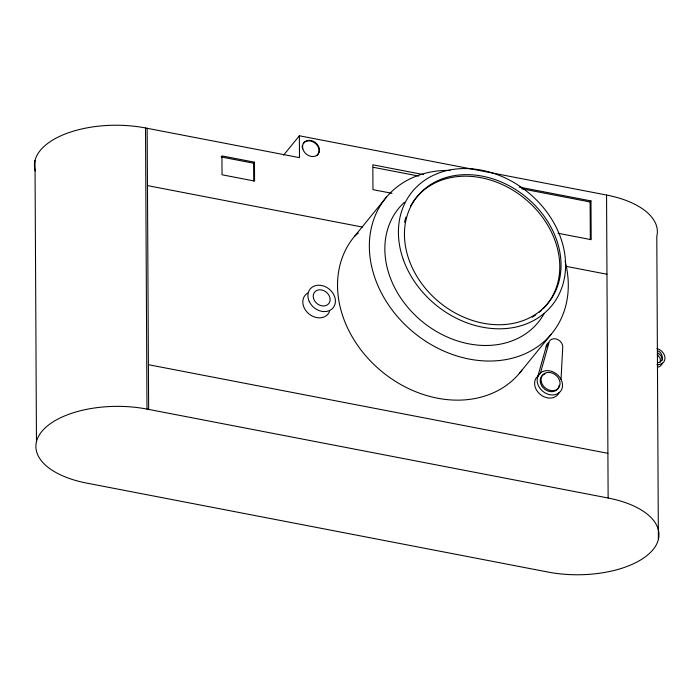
<?xml version="1.0" encoding="UTF-8"?>
<svg xmlns="http://www.w3.org/2000/svg" width="700" height="700" viewBox="0 0 700 700"><rect width="100%" height="100%" fill="white"/><g stroke="black" fill="none" stroke-linecap="round" stroke-linejoin="round"><path stroke-width="1.05" d="M561.015 379.444L562.756 347.078A7.604 6.143 39.2 0 0 555.931 338.905A7.604 6.143 39.2 0 0 548.651 343.858L546.105 346.981L537.889 376.171L536.27 377.842A13.685 11.051 39.2 0 0 541.992 395.692A13.685 11.051 39.2 0 0 559.256 392.297M660.319 362.023L660.301 358.601L657.326 354.244M548.651 343.858L540.435 373.039L537.889 376.171M253.715 181.055L253.619 163.222L254.468 162.181L221.935 155.907L222.031 174.781L254.564 181.055L254.468 162.181M283.614 155.129L299.364 135.782L606.55 195.037A80.955 39.742 -0.3 0 1 656.793 236.469L658.376 539.446M521.999 370.037A107.179 86.581 39.2 0 1 383.233 372.671A107.179 86.581 39.2 0 1 354.646 236.197L386.479 197.111M590.327 239.627L590.126 201.959L590.975 200.918L519.225 187.084M519.339 373.406L551.163 334.311M354.646 236.197L358.286 233.074M657.379 365.234L658.674 364.578M657.702 362.696C664.37 362.477 663.11 352.214 657.641 350.796M35.236 170.923A80.955 39.742 -0.3 0 1 145.513 127.969L299.477 157.64L299.364 135.782M146.982 409.089L608.134 498.015A80.955 39.742 -0.3 0 1 653.144 549.517A80.955 39.742 -0.3 0 1 547.872 572.031L86.712 483.105A80.955 39.742 -0.3 0 1 41.711 431.602A80.955 39.742 -0.3 0 1 146.982 409.089L145.513 127.969M521.587 188.737L590.126 201.959M423.631 174.615L372.838 164.815L372.96 189.648L392.017 193.322M373.257 167.309L418.757 176.085M221.086 156.949L253.619 163.222M557.979 233.257L591.176 239.662L590.975 200.918M147.464 185.596L362.626 227.106M565.451 266.227L606.961 274.234M148.4 364.683L607.906 453.329M606.55 195.037L608.134 498.015M147.157 128.258L148.636 409.377M35 160.554L36.47 441.674M565.084 261.205A107.179 86.581 39.2 0 1 491.802 361.007A107.179 86.581 39.2 0 1 371.56 266.079A107.179 86.581 39.2 0 1 450.065 170.398M544.145 313.565A90.081 72.765 39.2 0 1 423.395 322.507A90.081 72.765 39.2 0 1 404.477 202.23M302.111 147.332A9.117 7.367 39.2 0 1 302.391 145.329M303.223 143.579A9.117 7.367 39.2 0 1 315.7 143.657A9.117 7.367 39.2 0 1 316.592 155.741M546.105 346.981A7.604 6.143 39.2 0 1 548.336 342.816M559.195 385.192A10.264 8.286 39.2 0 1 544.626 389.139A10.264 8.286 39.2 0 1 544.906 373.931M329.525 311.553A14.823 11.97 39.2 0 1 308.752 313.74A14.823 11.97 39.2 0 1 307.65 293.081M541.59 310.196A84.376 68.154 39.2 0 1 539.21 312.27M535.832 314.851A84.376 68.154 39.2 0 1 532.236 317.196M404.539 222.355A84.376 68.154 39.2 0 1 405.895 217.105M410.428 206.334A84.376 68.154 39.2 0 1 522.392 196.718A84.376 68.154 39.2 0 1 543.095 308.752M662.331 363.16A9.056 7.315 39.2 0 1 657.659 367.229M657.58 352.765A9.056 7.315 39.2 0 1 662.629 360.203M656.933 348.565A9.196 7.429 39.2 0 1 665 358.111A9.196 7.429 39.2 0 1 657.02 364.56M540.829 372.636L538.816 374.71A13.685 11.051 39.2 0 0 548.258 394.293A13.685 11.051 39.2 0 0 562.1 382.078L560.814 378.954A13.685 11.051 39.2 0 0 540.829 372.636M403.401 259.84A90.081 72.765 39.2 0 0 545.965 311.806A90.081 72.765 39.2 0 0 496.668 174.396A90.081 72.765 39.2 0 0 403.401 259.84M302.838 148.925A9.117 7.367 39.2 0 0 317.021 155.216A9.117 7.367 39.2 0 0 313.154 141.19A9.117 7.367 39.2 0 0 302.838 148.925M541.371 382.086A10.264 8.286 39.2 0 0 557.322 389.165A10.264 8.286 39.2 0 0 552.974 373.389A10.264 8.286 39.2 0 0 541.371 382.086M309.234 301.49A14.823 11.97 39.2 0 0 332.981 307.974A14.823 11.97 39.2 0 0 322.761 285.766A14.823 11.97 39.2 0 0 309.234 301.49M313.512 298.358A9.117 7.367 39.2 0 0 327.688 304.649A9.117 7.367 39.2 0 0 323.829 290.623A9.117 7.367 39.2 0 0 313.512 298.358M409.649 261.564A84.376 68.154 39.2 0 0 543.62 307.912A84.376 68.154 39.2 0 0 495.005 179.576A84.376 68.154 39.2 0 0 409.649 261.564"/></g></svg>
